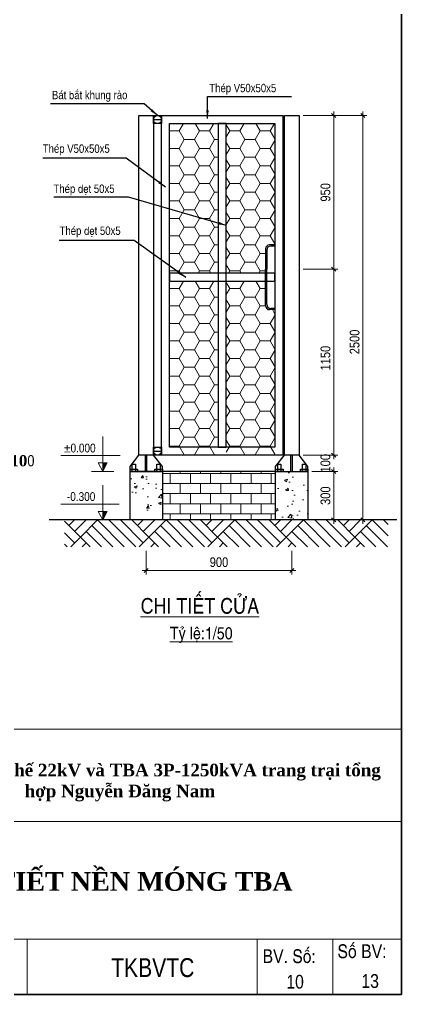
# Model space of a CAD drawing. Header units: millimetres. Extents: x 330554 to 656471, y 11007 to 130943.
# Drawn here: x 392014 to 396737, y 40001 to 52059 of the extents above; entities that cross this region are included whole.
import ezdxf
from ezdxf.enums import TextEntityAlignment as Align

# ---------------------------------------------------------------- set-up
doc = ezdxf.new("R2010")
doc.units = ezdxf.units.MM
doc.header["$LTSCALE"] = 6
for name, color, linetype, lineweight in [('8', 8, 'Continuous', 9), ('HACTH', 253, 'Continuous', 5), ('Hatch', 250, 'Continuous', 13), ('Khung', 7, 'Continuous', 20), ('Khung ten', 7, 'Continuous', 20), ('Luoi B40', 3, 'Continuous', 13), ('netlonkhungten', 32, 'Continuous', 35), ('Text', 7, 'Continuous', 13)]:
    doc.layers.add(name, color=color, linetype=linetype, lineweight=lineweight)
for name, color, linetype in [('BULONG', 7, 'Continuous'), ('Cot', 150, 'Continuous'), ('Khung Bao', 101, 'Continuous'), ('Thep', 11, 'Continuous')]:
    doc.layers.add(name, color=color, linetype=linetype)
doc.styles.get("Standard").update_dxf_attribs({"font": 'VHELVCN.TTF', "height": 120})
doc.styles.add('VN', font='VHELVEN.TTF')
doc.styles.add('Vni-helvecondense', font='VHELVCN.TTF')
doc.dimstyles.new('kt-50', dxfattribs={"dimtxt": 120, "dimasz": 50, "dimexe": 50, "dimexo": 50, "dimgap": 40, "dimtad": 1, "dimtoh": 1, "dimdec": 0, "dimlfac": 0.5, "dimzin": 1, "dimdsep": 46, "dimtxsty": 'Standard', "dimblk": 'OBLIQUE', "dimcen": 50, "dimdle": 50, "dimclrd": 8, "dimclre": 8, "dimclrt": 7, "dimadec": 0, "dimazin": 0, "dimtfac": 1, "dimtdec": 0, "dimtix": 1, "dimtofl": 0, "dimtmove": 0, "dimatfit": 3, "dimldrblk": 'ARCHTICK', "dimfxl": 1, "dimtolj": 1, "dimtzin": 1, "dimlwd": -1, "dimlwe": -1, "dimarcsym": 0})
doc.dimstyles.new('Mui Ten', dxfattribs={"dimtxt": 100, "dimasz": 100, "dimexe": 0.18, "dimexo": 50, "dimgap": 20, "dimtad": 2, "dimtoh": 1, "dimdec": 0, "dimzin": 0, "dimdsep": 46, "dimtxsty": 'Standard', "dimcen": 0.09, "dimclrd": 2, "dimclre": 2, "dimclrt": 2, "dimadec": 0, "dimazin": 0, "dimtfac": 1, "dimtdec": 0, "dimtofl": 0, "dimtmove": 0, "dimatfit": 3, "dimfxl": 1, "dimtolj": 1, "dimtzin": 0, "dimarcsym": 0})

# ---------------------------------------------------------------- blocks, each defined once
blk = doc.blocks.new('bulong')
for points in [[(0, 0), (184, 0), (184, 51), (0, 51)], [(51, 0), (133, 0), (133, 182), (51, 182)]]:
    blk.add_lwpolyline(points, close=True)
blk = doc.blocks.new('_Oblique')
at = {"color": 0, "lineweight": -2}
blk.add_line((-0.5, -0.5), (0.5, 0.5), dxfattribs=at)
blk = doc.blocks.new('*D384')
at = {"layer": '8', "color": 8, "transparency": 16777216}
for p, q in [((393580, 45489), (393580, 45196)), ((395380, 45489), (395380, 45196)), ((395430, 45246), (393530, 45246))]:
    blk.add_line(p, q, dxfattribs=at)
at = {"layer": 'Defpoints', "color": 0, "transparency": 16777216}
for p in [(393580, 45539), (395380, 45539), (393580, 45246)]:
    blk.add_point(p, dxfattribs=at)
at = {"layer": '8', "color": 8, "transparency": 16777216, "xscale": 50, "yscale": 50, "zscale": 50, "rotation": 180}
blk.add_blockref('_Oblique', (393580, 45246), dxfattribs=at)
at = {"layer": '8', "color": 8, "transparency": 16777216, "xscale": 50, "yscale": 50, "zscale": 50}
blk.add_blockref('_Oblique', (395380, 45246), dxfattribs=at)
at = {"layer": '8', "color": 7, "transparency": 16777216, "insert": (394480, 45347), "char_height": 120, "attachment_point": 5}
blk.add_mtext('\\A1;900', dxfattribs=at)
blk = doc.blocks.new('_ArchTick')
at = {"color": 0, "const_width": 0.15}
blk.add_lwpolyline([(-0.5, -0.5), (0.5, 0.5)], dxfattribs=at)
blk = doc.blocks.new('*D385')
at = {"layer": '8', "color": 8, "transparency": 16777216}
for p, q in [((395630, 46470), (395948, 46470)), ((395898, 45820), (395898, 46520)), ((395630, 45870), (395948, 45870))]:
    blk.add_line(p, q, dxfattribs=at)
at = {"layer": 'Defpoints', "color": 0, "transparency": 16777216}
for p in [(395580, 46470), (395898, 46470), (395580, 45870)]:
    blk.add_point(p, dxfattribs=at)
at = {"layer": '8', "color": 8, "transparency": 16777216, "xscale": 50, "yscale": 50, "zscale": 50}
for p, rotation in [((395898, 46470), 90), ((395898, 45870), 270)]:
    blk.add_blockref('_Oblique', p, dxfattribs=dict(at, rotation=rotation))
at = {"layer": '8', "color": 7, "transparency": 16777216, "insert": (395797, 46170), "char_height": 120, "attachment_point": 5, "rotation": 90}
blk.add_mtext('\\A1;300', dxfattribs=at)
blk = doc.blocks.new('*D386')
at = {"layer": '8', "color": 8, "transparency": 16777216}
for p, q in [((395520, 46671), (395948, 46671)), ((395898, 46671), (395898, 46721)), ((395630, 46470), (395948, 46470)), ((395898, 46470), (395898, 46420))]:
    blk.add_line(p, q, dxfattribs=at)
at = {"layer": 'Defpoints', "color": 0, "transparency": 16777216}
for p in [(395470, 46671), (395898, 46671), (395580, 46470)]:
    blk.add_point(p, dxfattribs=at)
at = {"layer": '8', "color": 8, "transparency": 16777216, "xscale": 50, "yscale": 50, "zscale": 50}
for p, rotation in [((395898, 46671), 270), ((395898, 46470), 90)]:
    blk.add_blockref('_Oblique', p, dxfattribs=dict(at, rotation=rotation))
at = {"layer": '8', "color": 7, "transparency": 16777216, "insert": (395797, 46571), "char_height": 120, "attachment_point": 5, "rotation": 90}
blk.add_mtext('\\A1;100', dxfattribs=at)
blk = doc.blocks.new('*D387')
at = {"layer": '8', "color": 8, "transparency": 16777216}
for p, q in [((395520, 48971), (395948, 48971)), ((395898, 46621), (395898, 49021)), ((395520, 46671), (395948, 46671))]:
    blk.add_line(p, q, dxfattribs=at)
at = {"layer": 'Defpoints', "color": 0, "transparency": 16777216}
for p in [(395470, 48971), (395898, 48971), (395470, 46671)]:
    blk.add_point(p, dxfattribs=at)
at = {"layer": '8', "color": 8, "transparency": 16777216, "xscale": 50, "yscale": 50, "zscale": 50}
for p, rotation in [((395898, 48971), 90), ((395898, 46671), 270)]:
    blk.add_blockref('_Oblique', p, dxfattribs=dict(at, rotation=rotation))
at = {"layer": '8', "color": 7, "transparency": 16777216, "insert": (395797, 47871), "char_height": 120, "attachment_point": 5, "rotation": 90}
blk.add_mtext('\\A1;1150', dxfattribs=at)
blk = doc.blocks.new('*D388')
at = {"layer": '8', "color": 8, "transparency": 16777216}
for p, q in [((396258, 45820), (396258, 50921)), ((395520, 50871), (396308, 50871)), ((395630, 45870), (396308, 45870))]:
    blk.add_line(p, q, dxfattribs=at)
at = {"layer": 'Defpoints', "color": 0, "transparency": 16777216}
for p in [(395470, 50871), (396258, 50871), (395580, 45870)]:
    blk.add_point(p, dxfattribs=at)
at = {"layer": '8', "color": 8, "transparency": 16777216, "xscale": 50, "yscale": 50, "zscale": 50}
for p, rotation in [((396258, 50871), 90), ((396258, 45870), 270)]:
    blk.add_blockref('_Oblique', p, dxfattribs=dict(at, rotation=rotation))
at = {"layer": '8', "color": 7, "transparency": 16777216, "insert": (396157, 48071), "char_height": 120, "attachment_point": 5, "rotation": 90}
blk.add_mtext('\\A1;2500', dxfattribs=at)
blk = doc.blocks.new('*D389')
at = {"layer": '8', "color": 8, "transparency": 16777216}
for p, q in [((395898, 48921), (395898, 50921)), ((395570, 50871), (395948, 50871)), ((395520, 48971), (395948, 48971))]:
    blk.add_line(p, q, dxfattribs=at)
at = {"layer": 'Defpoints', "color": 0, "transparency": 16777216}
for p in [(395520, 50871), (395898, 50871), (395470, 48971)]:
    blk.add_point(p, dxfattribs=at)
at = {"layer": '8', "color": 8, "transparency": 16777216, "xscale": 50, "yscale": 50, "zscale": 50}
for p, rotation in [((395898, 50871), 90), ((395898, 48971), 270)]:
    blk.add_blockref('_Oblique', p, dxfattribs=dict(at, rotation=rotation))
at = {"layer": '8', "color": 7, "transparency": 16777216, "insert": (395797, 49921), "char_height": 120, "attachment_point": 5, "rotation": 90}
blk.add_mtext('\\A1;950', dxfattribs=at)

msp = doc.modelspace()

# ---------------------------------------------------------------- hatches: boundary and pattern name
at = {"layer": 'HACTH'}
h = msp.add_hatch(dxfattribs=at)
h.set_pattern_fill('AR-CONC', color=256, scale=50, style=0)
h.set_pattern_definition([(50, (-88373.58, -210429.24), (358.63009, -31.37607), [37.5, -412.5]), (355, (-88373.6, -210429.24), (-69.37567, 376.09607), [30, -330]), (100.4514, (-88343.7, -210431.86), (289.2547, 344.71977), [31.8701, -350.57106]), (46.1842, (-88373.6, -210329.24), (533.62052, -82.7595), [56.25, -618.75]), (96.6356, (-88329.1, -210336.14), (467.33135, 487.05894), [47.80514, -525.8565]), (351.1842, (-88373.6, -210329.24), (467.331, 487.0593), [45, -495]), (21, (-88323.58, -210354.24), (298.45353, -201.30945), [37.5, -412.5]), (326, (-88323.6, -210354.24), (121.65767, 362.57502), [30, -330]), (71.4514, (-88298.7, -210371.02), (420.11131, 161.26525), [31.8701, -350.57106]), (37.5, (-88373.58, -210429.24), (6.079928, 166.446927), [0, -326, 0, -335, 0, -331.25]), (7.5, (-88373.58, -210429.24), (131.53477, 197.205856), [0, -191, 0, -318.5, 0, -126.25]), (327.5, (-88485.08, -210429.24), (266.911218, -11.277436), [0, -125, 0, -390, 0, -517.5]), (317.5, (-88535.08, -210429.24), (291.59308, 50.05249), [0, -162.5, 0, -259, 0, -367.5])])
h.paths.add_polyline_path([(393780.08, 46470.39), (393687.958, 46470.39), (393380.08, 46470.39), (393380.08, 45870.39), (393780.08, 45870.39)])
h.paths.add_polyline_path([(395580.08, 46470.39), (395487.958, 46470.39), (395180.08, 46470.39), (395180.08, 45870.39), (395580.08, 45870.39)])
at = {"layer": 'Hatch'}
h = msp.add_hatch(dxfattribs=at)
h.set_pattern_fill('BRICK', color=42, scale=500, style=0)
h.set_pattern_definition([(0, (-88373.58, -210429.24), (0, 125), []), (90, (-88373.58, -210429.24), (-250, 2e-14), [125, -125]), (90, (-88248.58, -210429.24), (-250, 2e-14), [-125, 125])])
h.paths.add_polyline_path([(395180.08, 45870.39), (395180.08, 46470.39), (393780.08, 46470.39), (393780.08, 45870.39)])
h = msp.add_hatch(dxfattribs=at)
h.set_pattern_fill('AR-PARQ1', color=256, scale=50, angle=45, style=0)
h.set_pattern_definition([(45, (807695.75, -102835), (848.5281, 6e-14), [600, -600]), (45, (807625.04, -102764.27), (848.5281, 6e-14), [600, -600]), (45, (807554.33, -102693.56), (848.5281, 6e-14), [600, -600]), (45, (807483.6, -102622.85), (848.5281, 6e-14), [600, -600]), (45, (807412.9, -102552.14), (848.5281, 6e-14), [600, -600]), (45, (807342.2, -102481.4), (848.5281, 6e-14), [600, -600]), (45, (807271.5, -102410.7), (848.5281, 6e-14), [600, -600]), (135, (808120, -102410.7), (-848.5281, -6e-14), [600, -600]), (135, (808190.7, -102340), (-848.5281, -6e-14), [600, -600]), (135, (808261.44, -102269.3), (-848.5281, -6e-14), [600, -600]), (135, (808332.15, -102198.6), (-848.5281, -6e-14), [600, -600]), (135, (808402.86, -102127.9), (-848.5281, -6e-14), [600, -600]), (135, (808473.57, -102057.16), (-848.5281, -6e-14), [600, -600]), (135, (808544.3, -101986.45), (-848.5281, -6e-14), [600, -600])])
h.paths.add_polyline_path([(392570.08, 45870.39), (396570.08, 45870.39), (396570.08, 45538.548), (392570.08, 45538.548)])
at = {"layer": 'Luoi B40'}
h = msp.add_hatch(dxfattribs=at)
h.set_pattern_fill('HONEY', color=256, scale=1000, style=0)
h.set_pattern_definition([(0, (-112761.5, -445768.15), (187.5, 108.253175), [125, -250]), (120, (-112761.5, -445768.15), (-187.5, 108.253176), [125, -250]), (60, (-112761.5, -445768.15), (4e-07, 216.50635), [-250, 125])])
h.paths.add_polyline_path([(394570.566, 46671.193), (395171.052, 46671.193), (395171.052, 48470.458), (395105.398, 48470.458, -0.414213562), (395055.398, 48520.458), (395055.398, 48821.193), (394570.566, 48821.193)])
h.paths.add_polyline_path([(393870.08, 46671.193), (394470.566, 46671.193), (394470.566, 48821.193), (393870.08, 48821.193)])
h.paths.add_polyline_path([(394470.566, 50771.193), (393870.08, 50771.193), (393870.08, 48921.193), (394470.566, 48921.193)])
edge = h.paths.add_edge_path()
edge.add_line((395171.052, 50771.193), (394570.566, 50771.193))
edge.add_line((394570.566, 50771.193), (394570.566, 48921.193))
edge.add_line((394570.566, 48921.193), (395055.398, 48921.193))
edge.add_line((395055.398, 48921.193), (395055.398, 49221.928))
edge.add_arc((395105.398, 49221.928), 50, 90, 180, ccw=False)
edge.add_line((395105.398, 49271.928), (395171.052, 49271.928))
edge.add_line((395171.052, 49271.928), (395171.052, 50771.193))
at = {"layer": 'Text'}
for points in [[(393096.393, 46575.634), (393042.193, 46575.634), (393042.193, 46470.39)], [(393096.393, 45975.634), (393042.193, 45975.634), (393042.193, 45870.39)]]:
    msp.add_hatch(color=256, dxfattribs=at).paths.add_polyline_path(points)

# ---------------------------------------------------------------- linework, layer by layer
at = {"layer": 'Cot', "color": 150}
for points in [[(393780.08, 45870.39), (393380.08, 45870.39), (393380.08, 46470.39), (393780.08, 46470.39)], [(395580.08, 45870.39), (395180.08, 45870.39), (395180.08, 46470.39), (395580.08, 46470.39)]]:
    msp.add_lwpolyline(points, close=True, dxfattribs=at)
at = {"layer": 'Khung'}
for points in [[(396736.619, 40001.443), (396736.619, 43281.31), (383512.236, 43281.31), (383512.236, 40001.443)], [(385511.956, 43281.31), (396736.619, 43281.31)], [(383512.236, 42141.179), (396736.619, 42141.179)], [(383528.825, 40687.385), (396736.619, 40687.385)], [(392107.157, 40687.385), (392107.157, 40001.443)], [(394952.167, 40687.385), (394952.167, 40001.443)], [(395887.15, 40687.385), (395887.15, 40001.443)], [(383512.236, 40001.443), (396736.619, 40001.443)]]:
    msp.add_lwpolyline(points, dxfattribs=at)
at = {"layer": 'Khung Bao'}
for p, q in [((395180.08, 46470.39), (393780.08, 46470.39)), ((396678.77, 45870.39), (392380.08, 45870.39))]:
    msp.add_line(p, q, dxfattribs=at)
at = {"layer": 'netlonkhungten'}
msp.add_lwpolyline([(363447.381, 64115.842), (396736.619, 64115.842), (396736.619, 40001.443), (363447.381, 40001.443)], close=True, dxfattribs=at)
at = {"layer": 'Text'}
for p, q in [((393042.193, 46470.39), (393042.193, 46900.592)), ((392525.658, 46665.326), (393257.374, 46665.326)), ((393042.193, 46470.39), (392987.993, 46575.634)), ((392987.993, 46575.634), (393042.193, 46575.634)), ((393042.193, 46470.39), (392987.993, 46575.634)), ((392987.993, 46575.634), (393042.193, 46575.634)), ((393042.193, 46470.39), (393096.393, 46575.634)), ((393096.393, 46575.634), (393042.193, 46575.634)), ((393042.193, 46470.39), (393096.393, 46575.634)), ((393096.393, 46575.634), (393042.193, 46575.634)), ((393180.828, 46470.39), (392903.558, 46470.39)), ((393042.193, 45870.39), (393042.193, 46300.592)), ((392525.658, 46065.326), (393245.977, 46065.326)), ((392987.993, 45975.634), (393042.193, 45975.634)), ((393042.193, 45870.39), (392987.993, 45975.634)), ((392987.993, 45975.634), (393042.193, 45975.634)), ((393042.193, 45870.39), (392987.993, 45975.634)), ((393096.393, 45975.634), (393042.193, 45975.634)), ((393042.193, 45870.39), (393096.393, 45975.634)), ((393096.393, 45975.634), (393042.193, 45975.634)), ((393042.193, 45870.39), (393096.393, 45975.634)), ((393180.828, 45870.39), (392903.558, 45870.39))]:
    msp.add_line(p, q, dxfattribs=at)
at = {"layer": 'Thep'}
for p, q in [((393670.08, 50821.193), (393770.08, 50821.193)), ((395055.398, 49221.928), (395055.398, 48971.193)), ((395070.398, 49206.928), (395070.398, 48971.193)), ((395171.052, 49271.928), (395105.398, 49271.928)), ((395171.052, 49256.928), (395120.398, 49256.928)), ((395171.052, 49271.928), (395171.052, 48470.458)), ((395055.398, 48520.458), (395055.398, 48971.193)), ((395070.398, 48535.458), (395070.398, 48971.193)), ((395171.052, 48470.458), (395105.398, 48470.458)), ((395171.052, 48485.458), (395120.398, 48485.458)), ((393380.08, 46531.123), (393490.08, 46671.193)), ((393670.08, 46671.193), (393490.08, 46671.193)), ((393570.08, 46470.39), (393570.08, 46671.193)), ((393590.08, 46470.39), (393590.08, 46671.193)), ((393670.08, 46721.193), (393770.08, 46721.193)), ((393780.08, 46531.123), (393670.08, 46671.193)), ((395180.08, 46531.123), (395290.08, 46671.193)), ((395370.08, 46470.39), (395370.08, 46671.193)), ((395390.08, 46470.39), (395390.08, 46671.193)), ((395580.08, 46531.123), (395470.08, 46671.193)), ((393380.08, 46470.39), (393380.08, 46531.123)), ((393780.08, 46470.39), (393380.08, 46470.39)), ((393780.08, 46470.39), (393780.08, 46531.123)), ((395180.08, 46470.39), (395180.08, 46531.123)), ((395580.08, 46470.39), (395580.08, 46531.123))]:
    msp.add_line(p, q, dxfattribs=at)
for points in [[(393670.08, 46671.193), (393490.08, 46671.193), (393490.08, 50871.193), (393670.08, 50871.193)], [(393770.08, 50771.193), (393670.08, 50771.193), (393670.08, 50871.193), (393770.08, 50871.193)], [(393770.08, 50871.193), (395271.052, 50871.193), (395271.052, 46671.193), (393770.08, 46671.193)], [(393870.08, 50771.193), (395171.052, 50771.193), (395171.052, 46771.193), (393870.08, 46771.193)], [(394470.566, 46771.193), (394570.566, 46771.193), (394570.566, 50771.193), (394470.566, 50771.193)], [(395470.08, 46671.193), (395290.08, 46671.193), (395290.08, 50871.193), (395470.08, 50871.193)], [(393870.08, 48921.193), (393870.08, 48821.193), (395171.052, 48821.193), (395171.052, 48921.193)], [(393770.08, 46671.193), (393670.08, 46671.193), (393670.08, 46771.193), (393770.08, 46771.193)]]:
    msp.add_lwpolyline(points, close=True, dxfattribs=at)
for centre in [(393720.08, 50821.193), (393720.08, 46721.193)]:
    msp.add_circle(centre, 50, dxfattribs=at)
for centre, start, end in [((395105.398, 49221.928), 90, 180), ((395120.398, 49206.928), 90, 180), ((395105.398, 48520.458), 180, 270), ((395120.398, 48535.458), 180, 270)]:
    msp.add_arc(centre, 50, start, end, dxfattribs=at)

# ---------------------------------------------------------------- block references
at = {"layer": 'BULONG', "color": 0, "xscale": -0.5, "yscale": 0.5, "zscale": 0.5}
for p in [(393472.203, 46470.39), (393780.08, 46470.39), (395272.203, 46470.39), (395580.08, 46470.39)]:
    msp.add_blockref('bulong', p, dxfattribs=at)

# ---------------------------------------------------------------- texts
at = {"layer": 'Khung ten', "color": 4, "attachment_point": 5, "style": 'VN'}
for s, insert, char_height, width in [(' {\\fTimes New Roman|b1|i0|c0|p18;\\H1.227x;Đường dây trung thế 22kV và TBA 3P-1250kVA trang trại tổng hợp Nguyễn Đăng Nam}', (393255.077, 42621.528), 126.708546, 6440.59973), ('{\\fTimes New Roman|b1|i0|c0|p18;CHI TIẾT NỀN MÓNG TBA}', (393188.556, 41397.622), 230.1375, 6333.20246)]:
    msp.add_mtext(s, dxfattribs=dict(at, insert=insert, char_height=char_height, width=width))
at = {"layer": 'Text'}
for s, height, p in [('Theùp V50x50x5', 103.2192, (394359.905, 51159.721)), ('Baùt baét khung raøo', 103.2192, (392414.841, 51072.978)), ('Theùp V50x50x5', 103.2192, (392301.527, 50410.08)), ('Theùp deït 50x5', 103.2192, (392433.621, 49914.253)), ('Theùp deït 50x5', 103.2192, (392509.092, 49394.879)), ('±0.000', 108, (392562.169, 46704.976)), ('-0.300', 108, (392600.306, 46104.976)), ('%%UCHI TIEÁT CÖÛA', 193.536, (393511.22, 44710.987)), ('%%UTyû leä:1/50', 154.8288, (393872.961, 44394.361))]:
    msp.add_text(s, height=height, dxfattribs=at).set_placement(p)
at = {"layer": 'Text', "style": 'Vni-helvecondense'}
for s, height, p in [(' Soá BV: ', 170.5661, (395890.589, 40451.299)), ('BV. Soá: ', 169.5687, (395019.753, 40390.983))]:
    msp.add_text(s, height=height, dxfattribs=at).set_placement(p)
for s, height, p in [('10', 169.5687, (395421.243, 40074.161)), ('13', 170.5661, (396349.046, 40082.705))]:
    msp.add_text(s, height=height, dxfattribs=at).set_placement(p, align=Align.CENTER)
at = {"layer": 'Text', "insert": (389981.183, 46671.633), "char_height": 138.66103, "width": 3072.37224, "attachment_point": 1}
msp.add_mtext('{\\fVNI-Times|b1|i0|c0|p2;BEÂ TOÂNG ÑAÙ 4x6 M10}0', dxfattribs=at)
at = {"layer": 'Text', "insert": (393147.671, 40332.094), "char_height": 233.16795, "width": 2168.09404, "attachment_point": 4, "style": 'VN'}
msp.add_mtext('{\\W0.8;TKBVTC}', dxfattribs=at)

# ---------------------------------------------------------------- dimensions: what is measured, and where the dimension line sits
at = {"layer": '8'}
dim = msp.add_linear_dim(base=(396258.159, 50871.193), p1=(395580.08, 45870.39), p2=(395470.08, 50871.193), angle=90, dimstyle='kt-50', dxfattribs=at)
dim.commit()
dim.dimension.update_dxf_attribs({"geometry": '*D388', "text_midpoint": (396258.159, 48070.791), "dimtype": 160})
for base, p1, p2, angle, picture, middle in [((395897.93, 50871.193), (395470.08, 48971.193), (395520.08, 50871.193), 90, '*D389', (395796.65, 49921.193)), ((395897.93, 46671.193), (395580.08, 46470.39), (395470.08, 46671.193), 90, '*D386', (395796.65, 46570.791)), ((393580.08, 45245.662), (395380.08, 45538.556), (393580.08, 45538.556), 180, '*D384', (394480.08, 45346.942))]:
    dim = msp.add_linear_dim(base=base, p1=p1, p2=p2, angle=angle, dimstyle='kt-50', override={"dimtmove": 1}, dxfattribs=at)
    dim.commit()
    dim.dimension.update_dxf_attribs({"geometry": picture, "text_midpoint": middle})
dim = msp.add_linear_dim(base=(395897.93, 48971.193), p1=(395470.08, 46671.193), p2=(395470.08, 48971.193), angle=90, dimstyle='kt-50', override={"dimtmove": 1}, dxfattribs=at)
dim.commit()
dim.dimension.update_dxf_attribs({"geometry": '*D387', "text_midpoint": (395897.93, 47871.193), "dimtype": 160})
dim = msp.add_linear_dim(base=(395897.93, 46470.39), p1=(395580.08, 45870.39), p2=(395580.08, 46470.39), angle=90, dimstyle='kt-50', dxfattribs=at)
dim.commit()
dim.dimension.update_dxf_attribs({"geometry": '*D385', "text_midpoint": (395796.65, 46170.39)})

# ---------------------------------------------------------------- leaders
at = {"layer": 'Text'}
for points in [[(393719.294, 50871.402), (393556.098, 51015.879), (392396.192, 51015.879)], [(394337.623, 50835.499), (394337.623, 51105.184), (395376.098, 51105.184)], [(393818.507, 49987.186), (393333.756, 50345.012), (392302.429, 50345.012)], [(394570.566, 49512.72), (393363.418, 49861.895), (392437.375, 49861.895)], [(394068.211, 48868.56), (393430.5, 49325.146), (392505.719, 49325.146)]]:
    msp.add_leader(points, dimstyle='Mui Ten', override={"dimgap": 20, "dimtad": 0}, dxfattribs=at)

doc.saveas('drawing.dxf')
